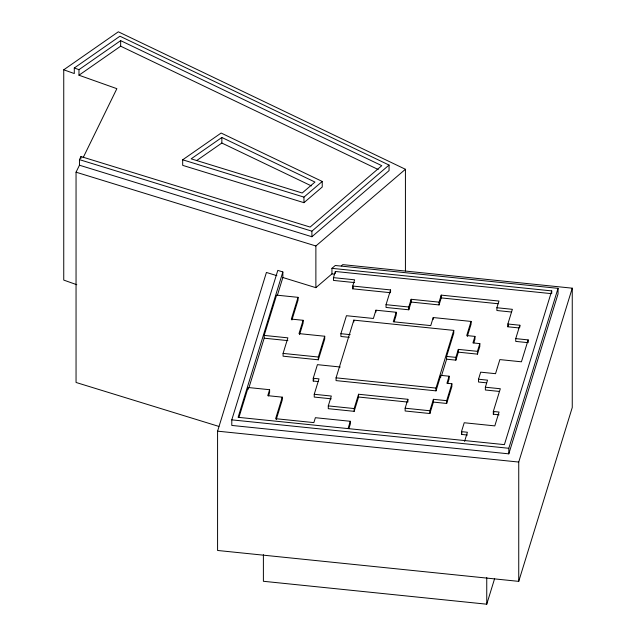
<?xml version="1.0" encoding="UTF-8"?>
<svg xmlns="http://www.w3.org/2000/svg" width="636" height="636" viewBox="0 0 636 636"><rect width="100%" height="100%" fill="white"/><g stroke="black" fill="none" stroke-linecap="round" stroke-linejoin="round"><path stroke-width="0.95" d="M341.27 265.92L342.772 264.632L572.257 288.18L572.257 407.493L518.738 581.368L217.576 550.466L217.576 431.16L266.42 272.454L276.851 275.658M282.853 277.511L315.877 287.671L331.944 273.909L331.944 268.344L335.275 265.49L558.042 288.346L558.042 293.911L508.808 453.85L231.79 425.428L231.79 419.863L277.797 270.387L282.853 271.946L282.853 277.511L277.431 295.136M282.853 271.946L238.11 417.311L504.396 444.636L551.722 290.898L331.944 268.344M238.969 417.303L248.143 387.507L269.608 389.709L269.608 392.492L268.559 395.902M249.018 387.443L264.179 338.193L264.179 335.411L276.573 295.136L298.038 297.338L298.038 300.12L291.924 319.98M269.608 389.709L267.772 395.672L282.265 397.158L282.265 399.941L276.215 419.593M298.038 297.338L291.344 319.089L303.11 320.298L303.11 323.08L299.556 334.608M303.11 320.298L299.007 333.606L324.718 336.245L324.718 339.02L318.326 359.801L283.084 356.184L283.084 353.409L287.877 337.843L264.179 335.411M282.265 397.158L275.634 418.687L313.866 422.606L315.377 417.701L350.301 421.286L350.301 424.069L348.902 428.616M354.634 282.599L333.463 280.42L333.463 277.646L335.363 271.477L550.728 293.578M318.326 359.801L318.326 357.019L324.718 336.245M318.032 381.536L313.238 381.051L313.238 378.269L317.42 364.659L340.252 367.004M313.238 381.051L313.794 379.231M331.316 398.82L314.24 397.071L314.24 394.288L318.994 378.857L313.238 378.269M390.576 292.711L352.718 288.824L352.718 286.041L354.634 279.816L333.463 277.646M352.718 288.824L353.266 287.043M349.283 337.334L340.904 336.476L340.904 333.693L346.437 315.702L373.396 318.469L375.94 310.193L396.204 312.268L396.204 315.051L394.161 321.697M447.736 383.405L449.096 378.984L449.096 376.21L440.78 375.351L436.002 390.862L336.062 380.606L336.062 377.832L353.823 320.131L453.762 330.386L453.762 333.161L446.607 356.422L446.607 359.197L441.654 375.296M407.883 402.087L407.883 399.305L358.561 394.248L358.561 397.023L354.157 411.333L328.279 408.678L328.279 405.895L331.316 396.037L314.24 394.288M511.408 312.014L496.899 310.519L496.899 307.737L498.958 301.051L441.225 295.128L439.063 302.148L411.158 299.286L411.158 302.068L408.781 309.788L386.036 307.458L386.036 304.676L390.576 289.929L352.718 286.041M348.067 428.561L350.301 421.286M354.157 411.333L354.157 408.55L358.561 394.248M396.204 312.268L393.279 321.76L430.747 325.6L433.227 317.547L471.069 321.426L471.069 324.209L467.301 336.452M408.781 309.788L408.781 307.013L411.158 299.286M449.096 376.21L446.925 383.27L451.878 383.778L446.679 400.672L433.402 399.313L433.402 402.095L429.88 413.527L405.14 410.991L405.14 408.209L407.883 399.305M411.158 302.068L439.063 304.93L441.225 297.902L441.225 295.128M436.002 390.862L436.002 388.079L453.762 330.386M429.88 413.527L429.88 410.753L433.402 399.313M446.607 359.197L455.869 360.151L455.869 357.368L458.333 349.379L477.445 351.342L479.822 343.615L472.938 342.915L474.949 336.396L466.721 335.554L471.069 321.426M455.869 360.151L458.333 352.161L458.333 349.379M433.402 402.095L446.679 403.455L451.878 386.561L451.878 383.778M473.804 342.899L474.949 339.179L474.949 336.396M458.333 352.161L477.445 354.125L479.822 346.397L479.822 343.615M467.404 435.032L461.482 434.42L461.482 431.645L464.224 422.749L494.808 425.889L499.061 412.048L493.321 411.452L493.321 414.235L499.061 414.823M461.482 434.42L462.03 432.647M486.627 382.84L478.503 382.005L478.503 379.223L480.681 372.155L495.539 373.682L499.872 359.594L521.433 361.805L528.174 339.902L515.74 338.622L515.74 341.405L527.22 342.581M464.574 441.432L467.404 432.249L461.482 431.645M499.379 391.434L485.363 389.995L485.363 387.213L487.534 380.153L478.503 379.223M518.936 327.922L507.862 326.785L507.862 324.002L512.378 309.327L496.899 307.737M507.862 326.785L508.426 324.948M493.321 411.452L500.317 388.747L485.363 387.213M515.74 338.622L519.866 325.235L507.862 324.002M493.321 414.235L493.91 412.343M508.808 453.85L508.808 448.285L558.042 288.346M518.738 581.368L518.738 462.054L572.257 288.18M263.391 554.672L263.391 581.28L486.747 604.2L494.625 578.601M218.887 426.422L76.05 382.467L76.05 172.189L79.46 165.217L79.46 159.652L80.971 156.551L310.122 227.06L381.775 165.67L120.657 40.64L78.975 69.65L74.293 67.988L74.293 73.545L63.743 69.801L63.743 280.086L76.789 284.721M83.133 157.688L116.865 88.674L78.975 75.215L78.975 69.65M303.96 202.677L303.96 197.112L322.237 181.451L221.129 133.035L182.683 159.803L182.683 165.36L303.96 202.677L322.237 187.016L322.237 181.451M79.46 165.217L311.894 236.735L311.894 231.17L389.057 165.066L119.942 36.204L74.293 67.988M311.894 236.735L389.057 170.631L389.057 165.066M315.877 287.671L315.877 245.981L405.426 169.271L118.336 31.8L63.743 69.801M78.975 75.215L120.657 46.197L120.657 40.64M221.845 137.471L191.15 158.841L302.187 193.002L314.963 182.055L221.845 137.471L221.845 143.028L196.802 160.463M331.944 273.909L334.504 274.172M441.225 297.902L497.98 303.73M386.036 304.676L408.781 307.013M340.904 333.693L350.213 334.647M446.607 356.422L455.869 357.368M264.179 338.193L287.877 340.626M283.084 353.409L318.326 357.019M336.062 377.832L436.002 388.079M358.561 397.023L406.897 401.984M405.14 408.209L429.88 410.753M328.279 405.895L354.157 408.55M231.79 419.863L508.808 448.285M217.576 431.16L518.738 462.054M182.683 159.803L303.96 197.112M79.46 159.652L311.894 231.17M76.05 172.189L315.877 245.981M120.657 46.197L378.197 169.518M221.845 143.028L311.378 185.903M551.722 290.898L551.722 293.681M528.174 339.902L528.174 342.677M519.866 325.235L519.866 327.095M486.747 577.583L486.747 604.2M477.445 351.342L477.445 354.125M446.679 400.672L446.679 403.455M440.78 375.351L440.78 377.204M439.063 302.148L439.063 304.93M433.227 317.547L433.227 319.399M405.426 169.271L405.426 271.008M390.576 289.929L390.576 291.781M375.94 310.193L375.94 312.045M353.823 320.131L353.823 321.983M335.363 271.477L335.363 273.337M248.143 387.507L248.143 389.359M80.971 156.551L80.971 158.404"/></g></svg>
